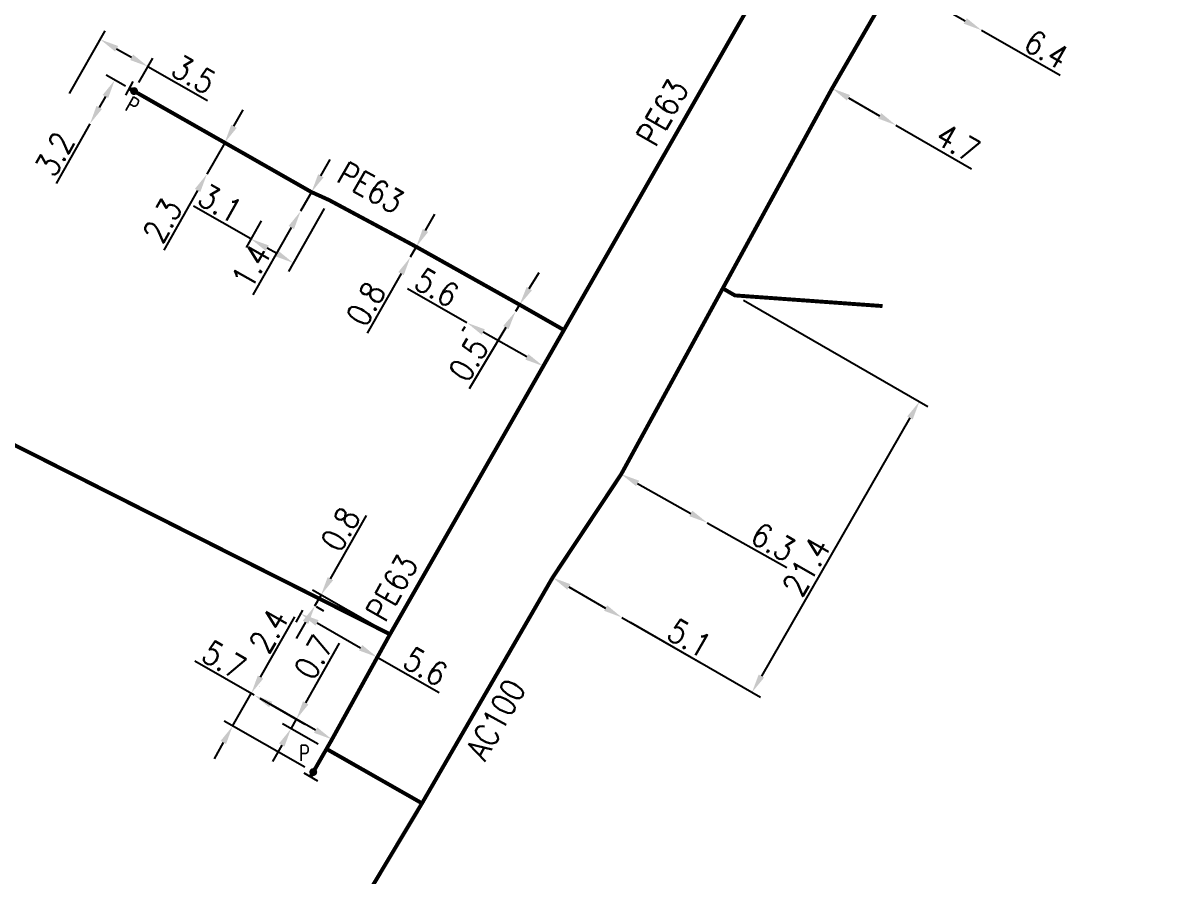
# Model space of a CAD drawing. Header units: millimetres. Extents: x 155997 to 157006, y 121209 to 122008.
# Drawn here: x 156590.5 to 156664.2, y 121536.6 to 121591 of the extents above; entities that cross this region are included whole.
import ezdxf
from ezdxf.enums import TextEntityAlignment as Align

# ---------------------------------------------------------------- set-up
doc = ezdxf.new("R2010")
doc.units = ezdxf.units.MM
for name, pattern in [('L_25_AP', [2000, 1000, 1000]), ('L_25_PE', [2000, 1000, 1000]), ('L_RAC_AP', [3.5, 2, -1.5])]:
    doc.linetypes.add(name, pattern=pattern)
doc.layers.get('0').update_dxf_attribs({"linetype": 'CONTINUOUS'})
for name, color, linetype in [('L_150', 1, 'CONTINUOUS'), ('L_300', 7, 'CONTINUOUS'), ('L_340', 7, 'CONTINUOUS')]:
    doc.layers.add(name, color=color, linetype=linetype)
doc.layers.add('L_170', color=7, linetype='CONTINUOUS', plot=False)
doc.styles.add('G_ROMANS', font='ROMANS.SHX', dxfattribs={"width": 0.75})
doc.styles.get("Standard").update_dxf_attribs({"font": 'romans.shx', "width": 0.85})
doc.dimstyles.get("Standard").update_dxf_attribs({"dimtxt": 1.5, "dimasz": 1.2, "dimexe": 0.625, "dimexo": 0.625, "dimgap": 0.25, "dimtad": 1, "dimdec": 1, "dimzin": 0, "dimdsep": 46, "dimtxsty": 'Standard', "dimcen": -0.5, "dimadec": 0, "dimazin": 0, "dimtfac": 1, "dimtdec": 1, "dimtmove": 0, "dimatfit": 3, "dimfxl": 0, "dimtolj": 1, "dimtzin": 0, "dimarcsym": 0})

# ---------------------------------------------------------------- blocks, each defined once
blk = doc.blocks.new('*D659')
at = {"layer": 'L_150', "color": 0, "linetype": 'Continuous', "lineweight": -2, "transparency": 16777216}
for p, q in [((156625.345, 121555.011), (156627.685, 121553.664)), ((156628.725, 121553.065), (156633.752, 121550.171))]:
    blk.add_line(p, q, dxfattribs=at)
at = {"layer": 'L_150', "color": 0, "linetype": 'Continuous', "transparency": 16777216}
for points in [[(156625.444, 121555.185), (156625.245, 121554.838), (156624.305, 121555.61)], [(156627.784, 121553.837), (156627.585, 121553.491), (156628.725, 121553.065)]]:
    blk.add_solid(points, dxfattribs=at)
at = {"layer": 'L_150', "color": 0, "linetype": 'Continuous', "transparency": 16777216, "insert": (156633.035, 121551.738), "char_height": 1.5, "attachment_point": 5, "rotation": 330.06857}
blk.add_mtext('\\A1;5.1', dxfattribs=at)
blk = doc.blocks.new('*D660')
at = {"layer": 'L_150', "color": 0, "linetype": 'Continuous', "lineweight": -2, "transparency": 16777216}
for p, q in [((156629.728, 121561.616), (156633.124, 121559.698)), ((156634.169, 121559.108), (156639.238, 121556.246))]:
    blk.add_line(p, q, dxfattribs=at)
at = {"layer": 'L_150', "color": 0, "linetype": 'Continuous', "transparency": 16777216}
for points in [[(156629.826, 121561.79), (156629.629, 121561.441), (156628.683, 121562.206)], [(156633.222, 121559.872), (156633.025, 121559.524), (156634.169, 121559.108)]]:
    blk.add_solid(points, dxfattribs=at)
at = {"layer": 'L_150', "color": 0, "linetype": 'Continuous', "transparency": 16777216, "insert": (156638.375, 121557.881), "char_height": 1.5, "attachment_point": 5, "rotation": 330.54955}
blk.add_mtext('\\A1;6.3', dxfattribs=at)
blk = doc.blocks.new('*D663')
at = {"layer": 'L_150', "color": 0, "linetype": 'Continuous', "lineweight": -2, "transparency": 16777216}
for p, q in [((156608.357, 121553.524), (156607.925, 121552.764)), ((156609.277, 121552.714), (156612.058, 121551.131)), ((156613.62, 121551.449), (156612.792, 121549.994)), ((156613.101, 121550.537), (156617.076, 121548.274))]:
    blk.add_line(p, q, dxfattribs=at)
at = {"layer": 'L_150', "color": 0, "linetype": 'Continuous', "transparency": 16777216}
for points in [[(156609.376, 121552.888), (156609.178, 121552.54), (156608.234, 121553.308)], [(156612.157, 121551.305), (156611.959, 121550.957), (156613.101, 121550.537)]]:
    blk.add_solid(points, dxfattribs=at)
at = {"layer": 'L_150', "color": 0, "linetype": 'Continuous', "transparency": 16777216, "insert": (156616.193, 121549.928), "char_height": 1.5, "attachment_point": 5, "rotation": 330.35018}
blk.add_mtext('\\A1;5.6', dxfattribs=at)
blk = doc.blocks.new('*D664')
at = {"layer": 'L_150', "color": 0, "linetype": 'Continuous', "lineweight": -2, "transparency": 16777216}
for p, q in [((156610.125, 121555.538), (156612.422, 121559.574)), ((156613.386, 121552.301), (156608.988, 121554.804)), ((156609.135, 121553.8), (156609.531, 121554.495)), ((156609.21, 121553.758), (156609.678, 121553.491)), ((156608.542, 121552.757), (156607.948, 121551.714))]:
    blk.add_line(p, q, dxfattribs=at)
at = {"layer": 'L_150', "color": 0, "linetype": 'Continuous', "transparency": 16777216}
for points in [[(156609.951, 121555.637), (156610.298, 121555.439), (156609.531, 121554.495)], [(156608.368, 121552.856), (156608.715, 121552.658), (156609.135, 121553.8)]]:
    blk.add_solid(points, dxfattribs=at)
at = {"layer": 'L_150', "color": 0, "linetype": 'Continuous', "transparency": 16777216, "insert": (156610.768, 121558.69), "char_height": 1.5, "attachment_point": 5, "rotation": 60.35018}
blk.add_mtext('\\A1;0.8', dxfattribs=at)
blk = doc.blocks.new('*D671')
at = {"layer": 'L_340', "color": 0, "linetype": 'Continuous', "lineweight": -2, "transparency": 16777216}
for p, q in [((156593.482, 121586.484), (156595.755, 121590.478)), ((156596.489, 121589.341), (156597.445, 121588.797)), ((156597.908, 121587.184), (156598.797, 121588.746)), ((156598.488, 121588.203), (156602.287, 121586.041))]:
    blk.add_line(p, q, dxfattribs=at)
at = {"layer": 'L_340', "color": 0, "linetype": 'Continuous', "transparency": 16777216}
for points in [[(156596.588, 121589.515), (156596.39, 121589.167), (156595.446, 121589.935)], [(156597.544, 121588.971), (156597.346, 121588.623), (156598.488, 121588.203)]]:
    blk.add_solid(points, dxfattribs=at)
at = {"layer": 'L_340', "color": 0, "linetype": 'Continuous', "transparency": 16777216, "insert": (156601.404, 121587.694), "char_height": 1.5, "attachment_point": 5, "rotation": 330.34803}
blk.add_mtext('\\A1;3.5', dxfattribs=at)
blk = doc.blocks.new('*D672')
at = {"layer": 'L_340', "color": 0, "linetype": 'Continuous', "lineweight": -2, "transparency": 16777216}
for p, q in [((156597.055, 121586.949), (156595.823, 121587.648)), ((156595.775, 121586.296), (156595.378, 121585.597)), ((156594.786, 121584.553), (156592.628, 121580.751))]:
    blk.add_line(p, q, dxfattribs=at)
at = {"layer": 'L_340', "color": 0, "linetype": 'Continuous', "transparency": 16777216}
for points in [[(156595.601, 121586.395), (156595.949, 121586.197), (156596.367, 121587.34)], [(156595.204, 121585.696), (156595.552, 121585.498), (156594.786, 121584.553)]]:
    blk.add_solid(points, dxfattribs=at)
at = {"layer": 'L_340', "color": 0, "linetype": 'Continuous', "transparency": 16777216, "insert": (156592.541, 121582.624), "char_height": 1.5, "attachment_point": 5, "rotation": 60.42822}
blk.add_mtext('\\A1;3.2', dxfattribs=at)
blk = doc.blocks.new('*D673')
at = {"layer": 'L_150', "color": 0, "linetype": 'Continuous', "lineweight": -2, "transparency": 16777216}
for p, q in [((156603.976, 121584.393), (156604.569, 121585.437)), ((156603.384, 121583.35), (156602.249, 121581.349)), ((156601.657, 121580.305), (156599.5, 121576.503))]:
    blk.add_line(p, q, dxfattribs=at)
at = {"layer": 'L_150', "color": 0, "linetype": 'Continuous', "transparency": 16777216}
for points in [[(156603.802, 121584.492), (156604.15, 121584.295), (156603.384, 121583.35)], [(156601.483, 121580.404), (156601.831, 121580.207), (156602.249, 121581.349)]]:
    blk.add_solid(points, dxfattribs=at)
at = {"layer": 'L_150', "color": 0, "linetype": 'Continuous', "transparency": 16777216, "insert": (156599.412, 121578.376), "char_height": 1.5, "attachment_point": 5, "rotation": 60.42822}
blk.add_mtext('\\A1;2.3', dxfattribs=at)
blk = doc.blocks.new('*D674')
at = {"layer": 'L_150', "color": 0, "linetype": 'Continuous', "lineweight": -2, "transparency": 16777216}
for p, q in [((156609.519, 121581.238), (156610.114, 121582.28)), ((156608.923, 121580.196), (156608.229, 121578.981)), ((156607.634, 121577.939), (156605.182, 121573.648))]:
    blk.add_line(p, q, dxfattribs=at)
at = {"layer": 'L_150', "color": 0, "linetype": 'Continuous', "transparency": 16777216}
for points in [[(156609.345, 121581.338), (156609.692, 121581.139), (156608.923, 121580.196)], [(156607.46, 121578.038), (156607.807, 121577.84), (156608.229, 121578.981)]]:
    blk.add_solid(points, dxfattribs=at)
at = {"layer": 'L_150', "color": 0, "linetype": 'Continuous', "transparency": 16777216, "insert": (156605.07, 121575.468), "char_height": 1.5, "attachment_point": 5, "rotation": 60.25749}
blk.add_mtext('\\A1;1.4', dxfattribs=at)
blk = doc.blocks.new('*D675')
at = {"layer": 'L_150', "color": 0, "linetype": 'Continuous', "lineweight": -2, "transparency": 16777216}
for p, q in [((156616.193, 121577.754), (156616.784, 121578.798)), ((156615.602, 121576.709), (156615.224, 121576.04)), ((156614.633, 121574.995), (156612.481, 121571.19))]:
    blk.add_line(p, q, dxfattribs=at)
at = {"layer": 'L_150', "color": 0, "linetype": 'Continuous', "transparency": 16777216}
for points in [[(156616.019, 121577.852), (156616.367, 121577.655), (156615.602, 121576.709)], [(156614.459, 121575.094), (156614.807, 121574.897), (156615.224, 121576.04)]]:
    blk.add_solid(points, dxfattribs=at)
at = {"layer": 'L_150', "color": 0, "linetype": 'Continuous', "transparency": 16777216, "insert": (156612.391, 121573.063), "char_height": 1.5, "attachment_point": 5, "rotation": 60.50933}
blk.add_mtext('\\A1;0.8', dxfattribs=at)
blk = doc.blocks.new('*D676')
at = {"layer": 'L_150', "color": 0, "linetype": 'Continuous', "lineweight": -2, "transparency": 16777216}
for p, q in [((156622.818, 121574.042), (156623.436, 121575.071)), ((156622.2, 121573.013), (156621.943, 121572.585)), ((156621.325, 121571.556), (156618.98, 121567.653))]:
    blk.add_line(p, q, dxfattribs=at)
at = {"layer": 'L_150', "color": 0, "linetype": 'Continuous', "transparency": 16777216}
for points in [[(156622.647, 121574.145), (156622.99, 121573.939), (156622.2, 121573.013)], [(156621.153, 121571.659), (156621.496, 121571.453), (156621.943, 121572.585)]]:
    blk.add_solid(points, dxfattribs=at)
at = {"layer": 'L_150', "color": 0, "linetype": 'Continuous', "transparency": 16777216, "insert": (156618.939, 121569.528), "char_height": 1.5, "attachment_point": 5, "rotation": 59.00232}
blk.add_mtext('\\A1;0.5', dxfattribs=at)
blk = doc.blocks.new('*D677')
at = {"layer": 'L_150', "color": 0, "linetype": 'Continuous', "lineweight": -2, "transparency": 16777216}
for p, q in [((156618.841, 121571.864), (156615.042, 121574.026)), ((156618.694, 121571.606), (156618.531, 121571.321)), ((156622.665, 121569.687), (156619.884, 121571.27)), ((156623.561, 121568.836), (156623.398, 121568.55))]:
    blk.add_line(p, q, dxfattribs=at)
at = {"layer": 'L_150', "color": 0, "linetype": 'Continuous', "transparency": 16777216}
for points in [[(156619.982, 121571.444), (156619.785, 121571.096), (156618.841, 121571.864)], [(156622.763, 121569.861), (156622.566, 121569.513), (156623.707, 121569.094)]]:
    blk.add_solid(points, dxfattribs=at)
at = {"layer": 'L_150', "color": 0, "linetype": 'Continuous', "transparency": 16777216, "insert": (156616.914, 121574.111), "char_height": 1.5, "attachment_point": 5, "rotation": 330.35018}
blk.add_mtext('\\A1;5.6', dxfattribs=at)
blk = doc.blocks.new('*D689')
at = {"layer": 'L_340', "color": 0, "linetype": 'Continuous', "lineweight": -2, "transparency": 16777216}
for p, q in [((156605.669, 121549.261), (156607.862, 121553.113)), ((156603.888, 121546.132), (156605.076, 121548.218)), ((156608.491, 121543.512), (156603.345, 121546.441)), ((156603.295, 121545.089), (156602.701, 121544.046))]:
    blk.add_line(p, q, dxfattribs=at)
at = {"layer": 'L_340', "color": 0, "linetype": 'Continuous', "transparency": 16777216}
for points in [[(156605.495, 121549.36), (156605.843, 121549.162), (156605.076, 121548.218)], [(156603.121, 121545.188), (156603.469, 121544.99), (156603.888, 121546.132)]]:
    blk.add_solid(points, dxfattribs=at)
at = {"layer": 'L_340', "color": 0, "linetype": 'Continuous', "transparency": 16777216, "insert": (156606.193, 121552.203), "char_height": 1.5, "attachment_point": 5, "rotation": 60.35018}
blk.add_mtext('\\A1;2.4', dxfattribs=at)
blk = doc.blocks.new('*D690')
at = {"layer": 'L_150', "color": 0, "linetype": 'Continuous', "lineweight": -2, "transparency": 16777216}
for p, q in [((156608.554, 121547.619), (156610.717, 121551.418)), ((156605.619, 121547.909), (156608.504, 121546.267)), ((156607.614, 121545.968), (156607.96, 121546.576)), ((156609.336, 121544.988), (156607.071, 121546.277)), ((156607.02, 121544.925), (156606.427, 121543.882))]:
    blk.add_line(p, q, dxfattribs=at)
at = {"layer": 'L_150', "color": 0, "linetype": 'Continuous', "transparency": 16777216}
for points in [[(156608.38, 121547.718), (156608.728, 121547.52), (156607.96, 121546.576)], [(156606.847, 121545.024), (156607.194, 121544.826), (156607.614, 121545.968)]]:
    blk.add_solid(points, dxfattribs=at)
at = {"layer": 'L_150', "color": 0, "linetype": 'Continuous', "transparency": 16777216, "insert": (156609.063, 121550.534), "char_height": 1.5, "attachment_point": 5, "rotation": 60.35018}
blk.add_mtext('\\A1;0.7', dxfattribs=at)
blk = doc.blocks.new('L_340_07')
at = {"color": 0, "linetype": 'Continuous', "const_width": 0.25, "flags": 128}
blk.add_lwpolyline([(0, 0), (0.35, 0)], dxfattribs=at)
at = {"color": 0, "linetype": 'Continuous', "flags": 128}
blk.add_lwpolyline([(0.35, -0.5), (0.35, 0.5)], dxfattribs=at)
at = {"color": 0, "linetype": 'Continuous', "width": 0.75, "flags": 3}
for tag, p in [('DEF_LEG', (0.723, -3.465)), ('DEF_COUP', (0.723, -5.965)), ('DEF_TYPE', (0.723, -8.465))]:
    blk.add_attdef(tag, text='', height=1.2, dxfattribs=at).set_placement(p, align=Align.MIDDLE)
blk = doc.blocks.new('L_300_12')
at = {"color": 0, "linetype": 'Continuous', "const_width": 0.248, "flags": 128}
blk.add_lwpolyline([(-0.126, 0, 1), (0.126, 0, 1)], format="xyb", close=True, dxfattribs=at)
at = {"linetype": 'Continuous', "style": 'G_ROMANS', "width": 0.75}
blk.add_attdef('P', text='', height=1, dxfattribs=at).set_placement((0, 1.331), align=Align.MIDDLE_CENTER)
at = {"color": 0, "linetype": 'Continuous', "width": 0.75, "flags": 3}
for tag, p in [('DEF_LEG', (0, -5)), ('DEF_COUP', (0, -7.5)), ('DEF_TYPE', (0, -10))]:
    blk.add_attdef(tag, text='', height=1.2, dxfattribs=at).set_placement(p, align=Align.MIDDLE)
blk = doc.blocks.new('*D917')
at = {"layer": 'L_170', "color": 0, "linetype": 'Continuous', "lineweight": -2, "transparency": 16777216}
for p, q in [((156636.478, 121573.295), (156648.245, 121566.52)), ((156647.105, 121565.792), (156637.625, 121549.326)), ((156629.266, 121552.754), (156637.568, 121547.974))]:
    blk.add_line(p, q, dxfattribs=at)
at = {"layer": 'L_170', "color": 0, "linetype": 'Continuous', "transparency": 16777216}
for points in [[(156646.932, 121565.891), (156647.278, 121565.692), (156647.704, 121566.832)], [(156637.451, 121549.426), (156637.798, 121549.226), (156637.026, 121548.286)]]:
    blk.add_solid(points, dxfattribs=at)
at = {"layer": 'L_170', "color": 0, "linetype": 'Continuous', "transparency": 16777216, "insert": (156640.489, 121556.304), "char_height": 1.5, "attachment_point": 5, "rotation": 60.06857}
blk.add_mtext('\\A1;21.4', dxfattribs=at)
blk = doc.blocks.new('*D918')
at = {"layer": 'L_150', "color": 0, "linetype": 'Continuous', "lineweight": -2, "transparency": 16777216}
for p, q in [((156643.176, 121586.215), (156645.168, 121585.065)), ((156646.207, 121584.465), (156651.032, 121581.679))]:
    blk.add_line(p, q, dxfattribs=at)
at = {"layer": 'L_150', "color": 0, "linetype": 'Continuous', "transparency": 16777216}
for points in [[(156643.276, 121586.388), (156643.076, 121586.042), (156642.137, 121586.815)], [(156645.268, 121585.238), (156645.068, 121584.892), (156646.207, 121584.465)]]:
    blk.add_solid(points, dxfattribs=at)
at = {"layer": 'L_150', "color": 0, "linetype": 'Continuous', "transparency": 16777216, "insert": (156650.159, 121583.338), "char_height": 1.5, "attachment_point": 5, "rotation": 330.00097}
blk.add_mtext('\\A1;4.7', dxfattribs=at)
blk = doc.blocks.new('*D919')
at = {"layer": 'L_150', "color": 0, "linetype": 'Continuous', "lineweight": -2, "transparency": 16777216}
for p, q in [((156647.159, 121593.099), (156650.632, 121591.115)), ((156651.674, 121590.519), (156656.686, 121587.655))]:
    blk.add_line(p, q, dxfattribs=at)
at = {"layer": 'L_150', "color": 0, "linetype": 'Continuous', "transparency": 16777216}
for points in [[(156647.259, 121593.273), (156647.06, 121592.926), (156646.118, 121593.695)], [(156650.732, 121591.288), (156650.533, 121590.941), (156651.674, 121590.519)]]:
    blk.add_solid(points, dxfattribs=at)
at = {"layer": 'L_150', "color": 0, "linetype": 'Continuous', "transparency": 16777216, "insert": (156655.806, 121589.31), "char_height": 1.5, "attachment_point": 5, "rotation": 330.25187}
blk.add_mtext('\\A1;6.4', dxfattribs=at)
blk = doc.blocks.new('*D920')
at = {"layer": 'L_150', "color": 0, "linetype": 'Continuous', "lineweight": -2, "transparency": 16777216}
for p, q in [((156605.273, 121548.106), (156601.474, 121550.268)), ((156605.582, 121548.649), (156605.582, 121548.649)), ((156609.184, 121545.88), (156606.316, 121547.512)), ((156610.536, 121545.829), (156610.536, 121545.829))]:
    blk.add_line(p, q, dxfattribs=at)
at = {"layer": 'L_150', "color": 0, "linetype": 'Continuous', "transparency": 16777216}
for points in [[(156606.415, 121547.686), (156606.217, 121547.338), (156605.273, 121548.106)], [(156609.283, 121546.053), (156609.085, 121545.706), (156610.227, 121545.286)]]:
    blk.add_solid(points, dxfattribs=at)
at = {"layer": 'L_150', "color": 0, "linetype": 'Continuous', "transparency": 16777216, "insert": (156603.347, 121550.353), "char_height": 1.5, "attachment_point": 5, "rotation": 330.35018}
blk.add_mtext('\\A1;5.7', dxfattribs=at)
blk = doc.blocks.new('*D921')
at = {"layer": 'L_150', "color": 0, "linetype": 'Continuous', "lineweight": -2, "transparency": 16777216}
for p, q in [((156605.057, 121577.212), (156601.386, 121579.293)), ((156609.722, 121579.154), (156607.447, 121575.139)), ((156605.709, 121578.362), (156604.749, 121576.668)), ((156606.711, 121576.275), (156606.101, 121576.62))]:
    blk.add_line(p, q, dxfattribs=at)
at = {"layer": 'L_150', "color": 0, "linetype": 'Continuous', "transparency": 16777216}
for points in [[(156606.2, 121576.794), (156606.003, 121576.446), (156605.057, 121577.212)], [(156606.81, 121576.449), (156606.612, 121576.101), (156607.755, 121575.683)]]:
    blk.add_solid(points, dxfattribs=at)
at = {"layer": 'L_150', "color": 0, "linetype": 'Continuous', "transparency": 16777216, "insert": (156603.1, 121579.471), "char_height": 1.5, "attachment_point": 5, "rotation": 330.45725}
blk.add_mtext('\\A1;3.1', dxfattribs=at)

msp = doc.modelspace()

# ---------------------------------------------------------------- linework, layer by layer
at = {"layer": 'L_150', "linetype": 'L_25_PE', "ltscale": 0.5, "const_width": 0.25, "flags": 128}
for points in [[(156659.897, 121628.245), (156656.147, 121625.66), (156654.109, 121622.41), (156646.908, 121609.183), (156646.908, 121609.183), (156641.91, 121600.922), (156625.026, 121571.4), (156623.87, 121569.379), (156613.929, 121551.992), (156610.227, 121545.286), (156609.034, 121543.203)], [(156625.026, 121571.4), (156622.2, 121573.013), (156615.602, 121576.709), (156610.03, 121579.697), (156608.923, 121580.196), (156603.384, 121583.35), (156599.98, 121585.285), (156597.599, 121586.641)], [(156613.929, 121551.992), (156587.789, 121565.164), (156581.886, 121568.514), (156580.903, 121566.787), (156577.222, 121560.322), (156575.491, 121557.282), (156569.94, 121560.051), (156563.263, 121563.342), (156547.535, 121571.076)], [(156609.879, 121544.678), (156615.971, 121541.211)]]:
    msp.add_lwpolyline(points, dxfattribs=at)
at = {"layer": 'L_150', "linetype": 'L_25_AP', "ltscale": 0.5, "const_width": 0.25, "flags": 128}
msp.add_lwpolyline([(156664.074, 121625.548), (156664.074, 121625.548), (156646.118, 121593.695), (156642.137, 121586.815), (156642.137, 121586.815), (156628.683, 121562.206), (156624.305, 121555.61), (156615.971, 121541.211), (156612.492, 121535.403), (156612.492, 121535.403), (156608.558, 121524.678), (156608.161, 121523.596), (156607.776, 121522.559), (156605.803, 121517.243), (156604.53, 121513.615), (156601.783, 121506.065), (156584.481, 121460.839), (156580.738, 121450.838), (156580.524, 121450.839), (156579.89, 121449.192)], dxfattribs=at)
at = {"layer": 'L_170', "linetype": 'L_RAC_AP', "ltscale": 0.5, "const_width": 0.25, "flags": 128}
msp.add_lwpolyline([(156635.16, 121574.054), (156635.936, 121573.607), (156645.355, 121572.928)], dxfattribs=at)

# ---------------------------------------------------------------- block references
at = {"layer": 'L_300'}
ref = msp.add_blockref('L_300_12', (156597.599, 121586.641), dxfattribs=dict(at, rotation=65.19293231577583))
ref.add_attrib('P', 'P', dxfattribs={"layer": '0', "linetype": 'Continuous', "height": 1, "rotation": 330.34803, "style": 'G_ROMANS', "width": 0.75}).set_placement((156597.5, 121585.741), align=Align.MIDDLE_CENTER)
at = {"layer": 'L_300', "ltscale": 0.5}
ref = msp.add_blockref('L_300_12', (156609.034, 121543.203), dxfattribs=dict(at, rotation=24.79028581715208))
ref.add_attrib('P', 'P', dxfattribs={"layer": '0', "linetype": 'Continuous', "height": 1, "style": 'G_ROMANS', "width": 0.75}).set_placement((156608.476, 121544.411), align=Align.MIDDLE_CENTER)
at = {"layer": 'L_340', "linetype": 'Continuous'}
for p, rotation in [((156597.599, 121586.641), 151.3265265641641), ((156609.034, 121543.203), 240.5809357135082)]:
    msp.add_blockref('L_340_07', p, dxfattribs=dict(at, rotation=rotation))

# ---------------------------------------------------------------- texts
at = {"layer": 'L_150', "linetype": 'Continuous', "width": 0.85}
for s, rotation, p in [('PE63', 60.25025, (156630.875, 121583.008)), ('PE63', 330.25521, (156610.424, 121580.917)), ('PE63', 60.25025, (156613.619, 121552.682)), ('AC100', 60.58707, (156619.993, 121543.832))]:
    msp.add_text(s, height=1.5, rotation=rotation, dxfattribs=at).set_placement(p)

# ---------------------------------------------------------------- dimensions: what is measured, and where the dimension line sits
at = {"layer": 'L_150', "linetype": 'Continuous'}
for base, p1, p2, angle, picture, middle in [((156651.674, 121590.519), (156646.118, 121593.695), (156651.674, 121590.519), 150.25187, '*D919', (156655.309, 121588.442)), ((156646.207, 121584.465), (156642.137, 121586.815), (156646.207, 121584.465), 150.00097, '*D918', (156649.659, 121582.472)), ((156602.249, 121581.349), (156603.384, 121583.35), (156602.249, 121581.349), 60.42822, '*D673', (156600.282, 121577.883)), ((156608.229, 121578.981), (156608.923, 121580.196), (156608.229, 121578.981), 60.25749, '*D674', (156605.938, 121574.972)), ((156605.057, 121577.212), (156610.03, 121579.697), (156606.017, 121578.906), 330.45725, '*D921', (156602.607, 121578.601)), ((156615.224, 121576.04), (156615.602, 121576.709), (156615.224, 121576.04), 60.50933, '*D675', (156613.262, 121572.57)), ((156618.841, 121571.864), (156623.87, 121569.379), (156619.003, 121572.149), 330.35018, '*D677', (156616.42, 121573.242)), ((156621.943, 121572.585), (156622.2, 121573.013), (156621.943, 121572.585), 59.00232, '*D676', (156619.797, 121569.013)), ((156634.169, 121559.108), (156628.683, 121562.206), (156634.169, 121559.108), 150.54955, '*D660', (156637.883, 121557.011)), ((156609.135, 121553.8), (156613.929, 121551.992), (156608.666, 121554.067), 60.35018, '*D664', (156611.637, 121558.196)), ((156628.725, 121553.065), (156624.305, 121555.61), (156628.725, 121553.065), 150.06857, '*D659', (156632.536, 121550.871)), ((156608.234, 121553.308), (156613.929, 121551.992), (156608.666, 121554.067), 330.35018, '*D663', (156615.698, 121549.059)), ((156607.96, 121546.576), (156609.879, 121544.678), (156605.076, 121548.218), 240.35018, '*D690', (156609.932, 121550.04)), ((156605.273, 121548.106), (156610.227, 121545.286), (156605.273, 121548.106), 330.35018, '*D920', (156602.852, 121549.484))]:
    dim = msp.add_linear_dim(base=base, p1=p1, p2=p2, angle=angle, dimstyle='Standard', dxfattribs=at)
    dim.commit()
    dim.dimension.update_dxf_attribs({"geometry": picture, "text_midpoint": middle, "dimtype": 160})
at = {"layer": 'L_170', "linetype": 'Continuous'}
dim = msp.add_linear_dim(base=(156637.026, 121548.286), p1=(156635.936, 121573.607), p2=(156628.725, 121553.065), angle=60.06857, dimstyle='Standard', override={"dimatfit": 0}, dxfattribs=at)
dim.commit()
dim.dimension.update_dxf_attribs({"geometry": '*D917', "text_midpoint": (156641.355, 121555.805), "dimtype": 160})
at = {"layer": 'L_340', "linetype": 'Continuous'}
for base, p1, p2, angle, picture, middle in [((156595.446, 121589.935), (156597.599, 121586.641), (156593.173, 121585.941), 330.34803, '*D671', (156600.909, 121586.825)), ((156594.786, 121584.553), (156597.599, 121586.641), (156594.786, 121584.553), 60.42822, '*D672', (156593.411, 121582.13)), ((156605.076, 121548.218), (156609.034, 121543.203), (156605.076, 121548.218), 240.35018, '*D689', (156607.062, 121551.708))]:
    dim = msp.add_linear_dim(base=base, p1=p1, p2=p2, angle=angle, dimstyle='Standard', dxfattribs=at)
    dim.commit()
    dim.dimension.update_dxf_attribs({"geometry": picture, "text_midpoint": middle, "dimtype": 160})

doc.saveas('drawing.dxf')
